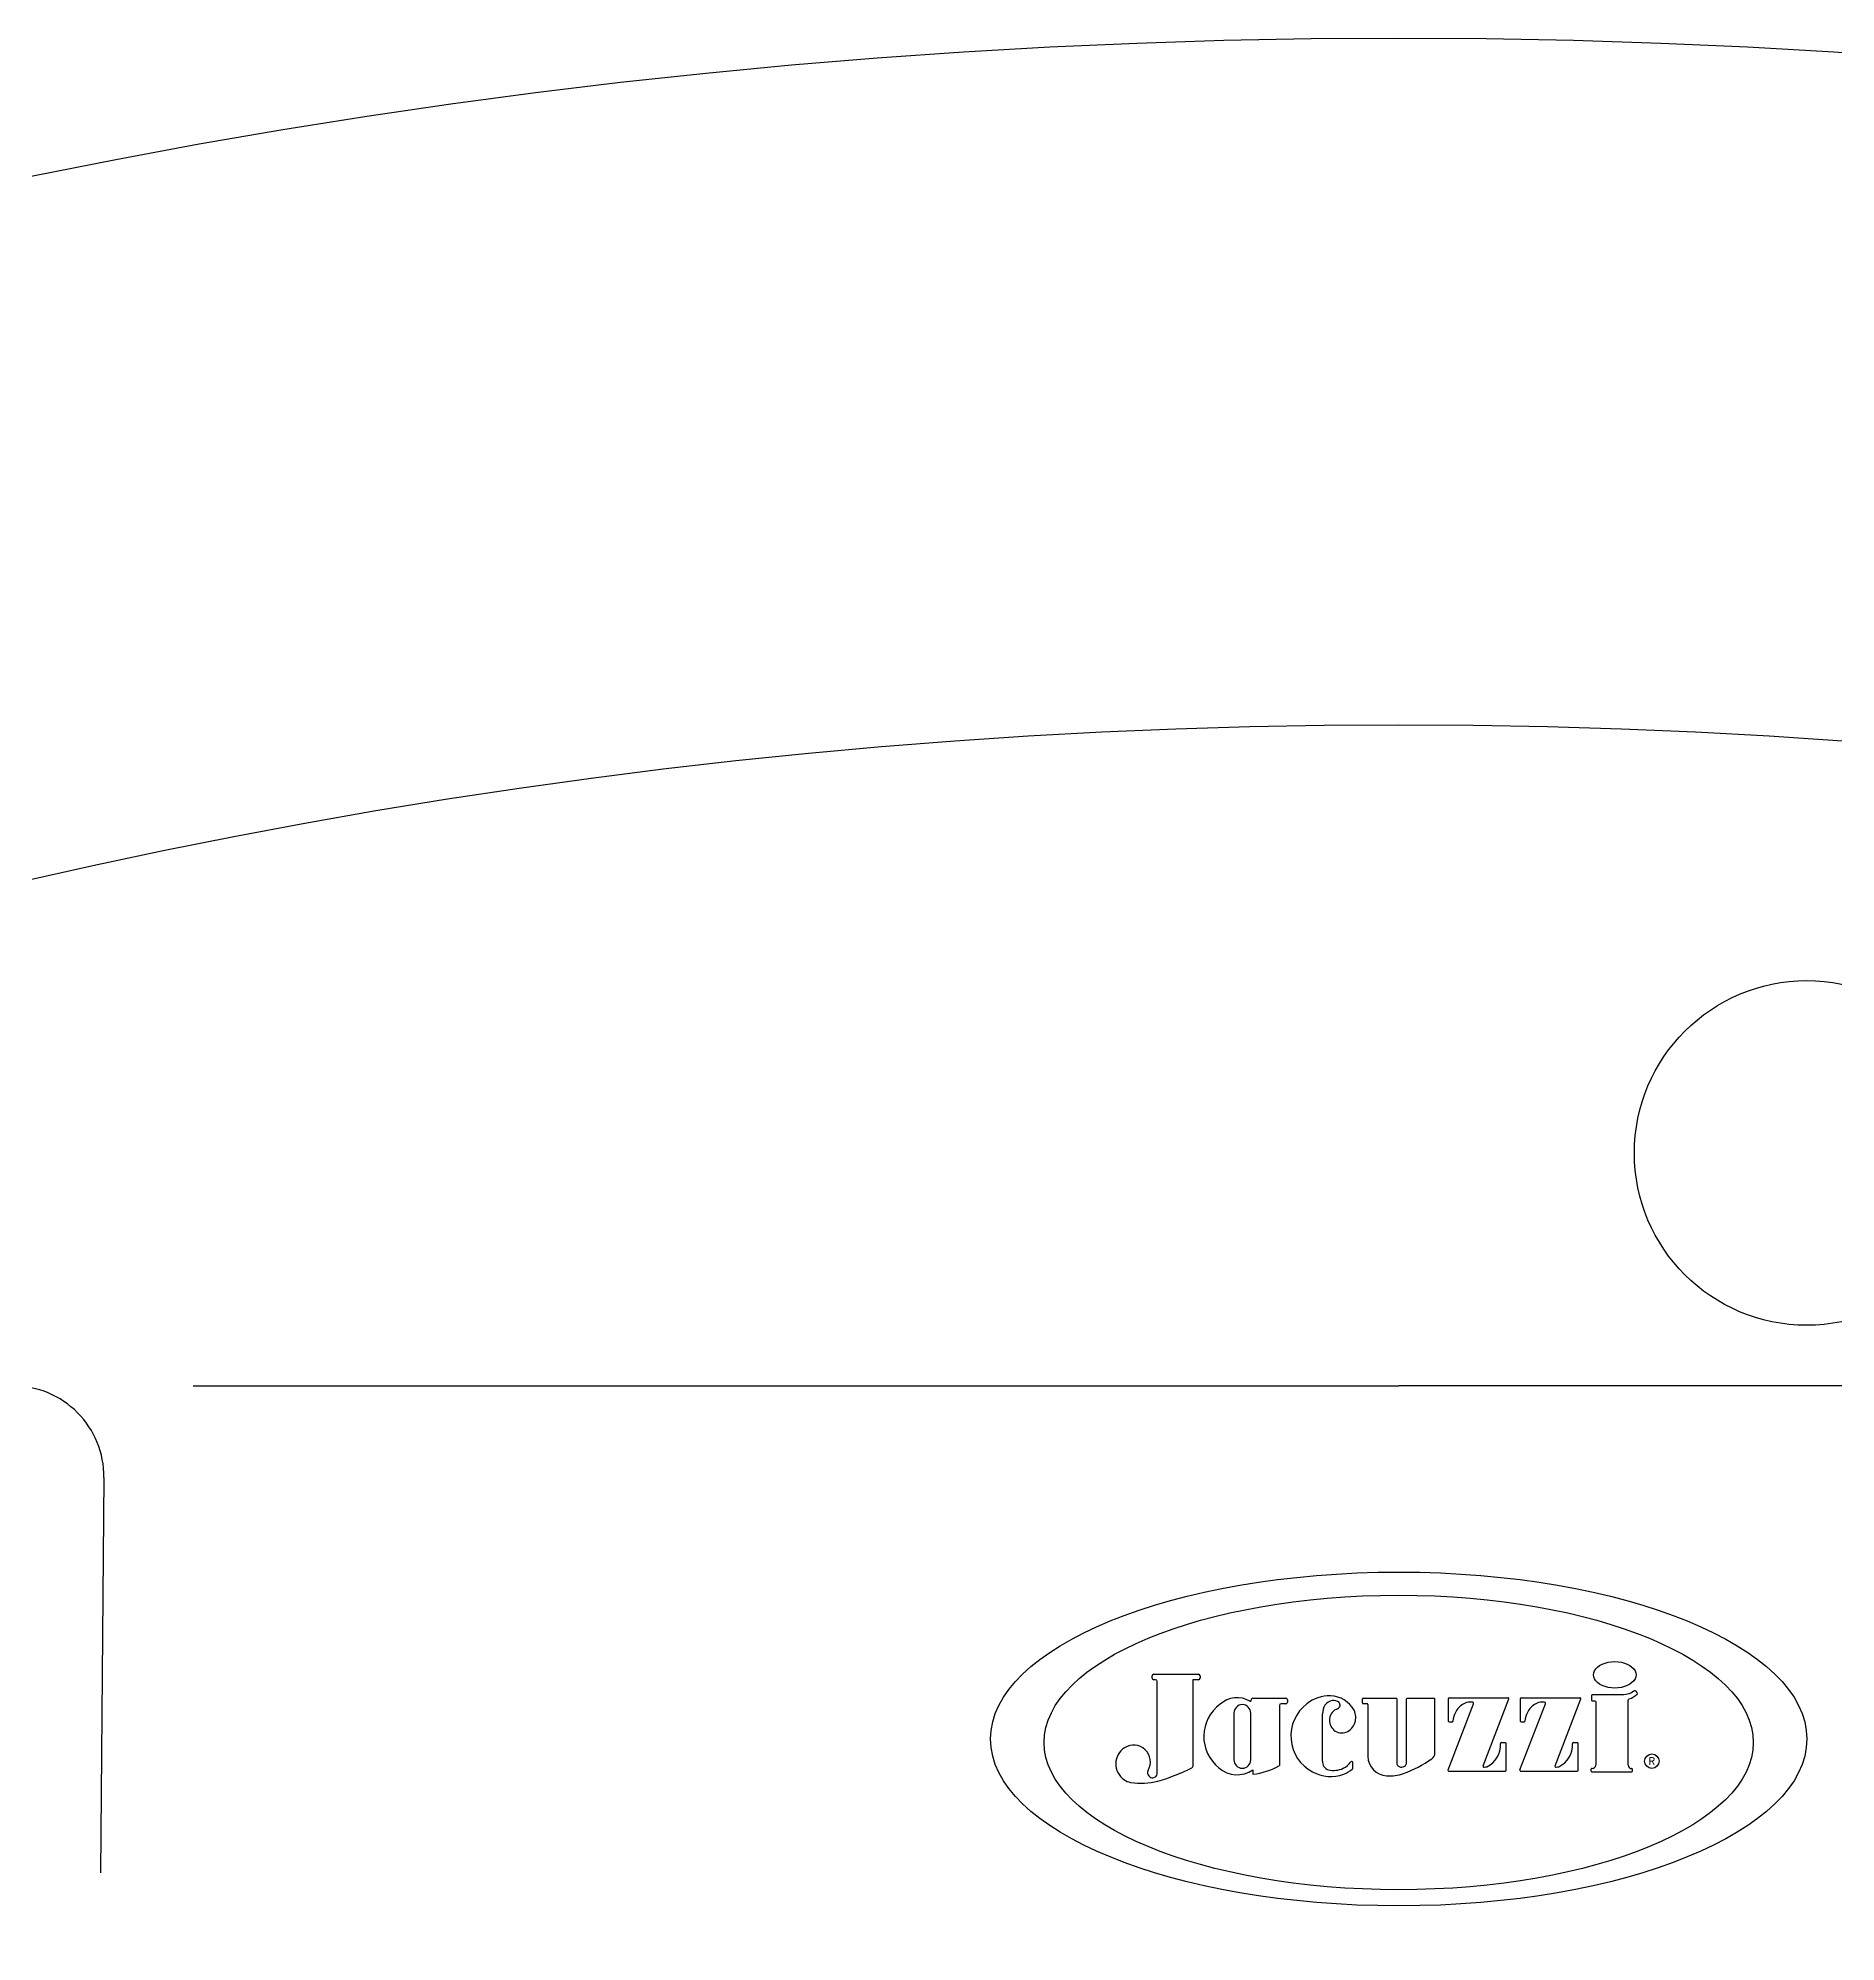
# Model space of a CAD drawing. Header units: millimetres. Extents: x -1272.84 to -1271.34, y 2198.98 to 2200.47.
# Drawn here: x -1272.2385 to -1272.0402, y 2200.2612 to 2200.4712 of the extents above; entities that cross this region are included whole.
import ezdxf
from ezdxf.enums import TextEntityAlignment as Align

# ---------------------------------------------------------------- set-up
doc = ezdxf.new("R2010")
doc.units = ezdxf.units.MM
doc.header["$LTSCALE"] = 10
doc.layers.add('jacuzzi', color=1, linetype='Continuous')
doc.styles.add('ROMANS', font='romans', dxfattribs={"height": 4})

msp = doc.modelspace()

# ---------------------------------------------------------------- linework, layer by layer
at = {"layer": 'jacuzzi'}
for p, q in [((-1272.221401483082, 2200.322537473339), (-1272.088406376098, 2200.322537473339)), ((-1271.952196220656, 2200.322537473339), (-1272.088406376098, 2200.322537473339)), ((-1272.231226199668, 2200.312450425909), (-1272.231605775969, 2200.268846391218)), ((-1272.115610859624, 2200.290316590759), (-1272.115610859624, 2200.290554566031)), ((-1272.115428161146, 2200.290737264509), (-1272.110495403491, 2200.290737264509)), ((-1272.115234329703, 2200.290133892281), (-1272.115428161146, 2200.290133892281)), ((-1272.115051631225, 2200.279776696216), (-1272.115051631225, 2200.289951193802)), ((-1272.110495403491, 2200.290133892281), (-1272.111130501573, 2200.290133892281)), ((-1272.111130501573, 2200.290133892281), (-1272.111130501573, 2200.280581209861)), ((-1272.110312705012, 2200.290554566031), (-1272.110312705012, 2200.290316590759)), ((-1272.104675608971, 2200.28785585765), (-1272.104675608971, 2200.287929246405)), ((-1272.104492910493, 2200.288111944883), (-1272.100870450832, 2200.288111944883)), ((-1272.101561528309, 2200.287301732124), (-1272.101561528309, 2200.280679443131)), ((-1272.100870450832, 2200.287484430603), (-1272.101378829831, 2200.287484430603)), ((-1272.100687752353, 2200.287929246405), (-1272.100687752353, 2200.287667129081)), ((-1272.092410215594, 2200.287598950537), (-1272.092410215594, 2200.288020595644)), ((-1272.092318866354, 2200.288111944883), (-1272.088701241868, 2200.288111944883)), ((-1272.092318866354, 2200.287507601298), (-1272.091898014818, 2200.287507601298)), ((-1272.091806665579, 2200.287416252059), (-1272.091806665579, 2200.281700102605)), ((-1272.087459984707, 2200.288111944883), (-1272.084506395012, 2200.288111944883)), ((-1272.082965155734, 2200.28021429681), (-1272.080159726197, 2200.287495927531)), ((-1272.082940247586, 2200.288052451333), (-1272.082940247586, 2200.285583633382)), ((-1272.082848898347, 2200.288143800572), (-1272.076349512181, 2200.288143800572)), ((-1272.079100478533, 2200.280658092383), (-1272.07626427062, 2200.288019609899)), ((-1272.075031432058, 2200.28021429681), (-1272.072226002521, 2200.287495927531)), ((-1272.075006523911, 2200.288052451333), (-1272.075006523911, 2200.285583633382)), ((-1272.074915174671, 2200.288143800572), (-1272.068415788505, 2200.288143800572)), ((-1272.071166754858, 2200.280658092383), (-1272.068330546944, 2200.288019609899)), ((-1272.096799250745, 2200.281172148656), (-1272.096799250745, 2200.286392495456)), ((-1272.082848898347, 2200.285492284143), (-1272.082512225205, 2200.285492284143)), ((-1272.074915174671, 2200.285492284143), (-1272.07457850153, 2200.285492284143)), ((-1272.077057995075, 2200.283215301436), (-1272.076643423907, 2200.283215301436)), ((-1272.076552074667, 2200.280095107711), (-1272.076552074667, 2200.283123952197)), ((-1272.0691242714, 2200.283215301436), (-1272.068709700231, 2200.283215301436)), ((-1272.068618350992, 2200.280095107711), (-1272.068618350992, 2200.283123952197)), ((-1272.093472641162, 2200.280399650972), (-1272.093472641162, 2200.281029276907)), ((-1272.104496403927, 2200.280188685191), (-1272.104496403927, 2200.279715294153)), ((-1272.082858968621, 2200.280059590011), (-1272.076643423907, 2200.280059590011)), ((-1272.074925244945, 2200.280059590011), (-1272.068709700231, 2200.280059590011)), ((-1272.067188305614, 2200.280076497242), (-1272.067188305614, 2200.280270380043)), ((-1272.067096956375, 2200.279985148003), (-1272.062707711962, 2200.279985148003)), ((-1272.062616362723, 2200.280076497242), (-1272.062616362723, 2200.280258373318))]:
    msp.add_line(p, q, dxfattribs=at)
msp.add_lwpolyline([(-1272.104729563317, 2200.281301101111), (-1272.104729563317, 2200.286468967226, 1.000000000000098), (-1272.106581346557, 2200.286468967226), (-1272.106581346557, 2200.281301101111, 0.999999999999902)], format="xyb", close=True, dxfattribs=at)
for points in [[(-1272.088609892629, 2200.288020595644), (-1272.088609892629, 2200.280872640665, 0.1354836439385169), (-1272.088584022442, 2200.280778919692, 0.5973092542928814), (-1272.087569457261, 2200.280824337314, 0.1127702397822963), (-1272.087551333947, 2200.280903670468), (-1272.087551333947, 2200.288020595644)], [(-1272.087875625954, 2200.279785904154, 0.06297410020895881), (-1272.08475674807, 2200.281435294416, 0.2578294972287946), (-1272.084415045773, 2200.282053895627), (-1272.084415045773, 2200.288020595644)], [(-1272.063571335056, 2200.288478789327), (-1272.067063519251, 2200.288478789327, 0.414213562373095), (-1272.06715486849, 2200.288387440088), (-1272.06715486849, 2200.287903218788, 0.4142135623730986), (-1272.067063519251, 2200.287811869549), (-1272.066760702849, 2200.287811869549, -0.4142135623730951), (-1272.06666935361, 2200.28772052031), (-1272.06666935361, 2200.280722870402)], [(-1272.063101876969, 2200.280714212639), (-1272.063101876969, 2200.287847141279, -0.3094083360235544), (-1272.062985335887, 2200.288017440817, 0.09070134790707648), (-1272.062103008368, 2200.288560151154, 0.3650174520151336), (-1272.062086763508, 2200.28867671953), (-1272.062191259331, 2200.288842833881, 0.4518071014289208), (-1272.062461936565, 2200.288886674417, -0.1780066821811962), (-1272.063630537773, 2200.288478789327)]]:
    msp.add_lwpolyline(points, format="xyb", dxfattribs=at)
at = {"layer": 'jacuzzi', "color": 3}
msp.add_circle((-1272.088406376098, 2199.723665272648), 0.7475, dxfattribs=at)
at = {"layer": 'jacuzzi'}
for centre, radius in [((-1272.043406376098, 2200.348226559316), 0.019), ((-1272.060483170591, 2200.281160132989), 0.0007949479954347561)]:
    msp.add_circle(centre, radius, dxfattribs=at)
for centre, radius, start, end in [((-1272.088406376098, 2199.723665272648), 0.6717391304347825, 278.7373648686237, 261.2626351313762), ((-1272.241225820798, 2200.312537473339), 0.01000000000000001, 359.5012486601477, 90), ((-1272.115428161146, 2200.290554566031), 0.0001826984784805118, 90, 180), ((-1272.115428161146, 2200.290316590759), 0.0001826984784805053, 180, 270), ((-1272.115234329703, 2200.289951193802), 0.0001826984784805053, 0, 90), ((-1272.110495403491, 2200.290554566031), 0.0001826984784805053, 0, 90), ((-1272.110495403491, 2200.290316590759), 0.0001826984784805118, 270, 0), ((-1272.105496187875, 2200.283880063656), 0.004409420715151748, 126.303304939337, 231.4856399492751), ((-1272.106225479524, 2200.285364281004), 0.002796696561532725, 59.92306240615979, 132.2760927217838), ((-1272.10476695821, 2200.28785585765), 9.134923924024141e-05, 231.4553082986656, 0), ((-1272.104492910493, 2200.287929246405), 0.0001826984784805053, 90, 180), ((-1272.101378829831, 2200.287301732124), 0.0001826984784805047, 90, 180), ((-1272.100870450832, 2200.287929246405), 0.0001826984784805047, 0, 90), ((-1272.100870450832, 2200.287667129081), 0.0001826984784805047, 270, 0), ((-1272.095840604619, 2200.283930197141), 0.004459979428215166, 127.1313435616636, 242.267117315348), ((-1272.09602893998, 2200.284388643873), 0.003982805675394098, 88.59961828559496, 128.952712535074), ((-1272.094832146002, 2200.286358585954), 0.001967396991845184, 150.437287723417, 179.0124171139513), ((-1272.095571113234, 2200.286703666703), 0.001156173536663148, 97.11199125637806, 147.2426257488307), ((-1272.096069455329, 2200.285210610808), 0.00316265485339976, 29.52719524067428, 87.5018600162468), ((-1272.095606505782, 2200.286881362045), 0.0009755516792824294, 50.78098227361458, 96.34141270116521), ((-1272.095290443205, 2200.28734582328), 0.0004187296653620524, 289.0295258540293, 44.08726041431679), ((-1272.092318866354, 2200.288020595644), 9.134923924025233e-05, 90, 180), ((-1272.092318866354, 2200.287598950537), 9.134923924025233e-05, 180, 270), ((-1272.091898014818, 2200.287416252059), 9.134923924025233e-05, 0, 90), ((-1272.088701241868, 2200.288020595644), 9.134923924025233e-05, 0, 90), ((-1272.087459984707, 2200.288020595644), 9.134923924025233e-05, 90, 180), ((-1272.084506395012, 2200.288020595644), 9.134923924025233e-05, 0, 90), ((-1272.082848898347, 2200.288052451333), 9.134923924025233e-05, 90, 180), ((-1272.079864869103, 2200.285354758354), 0.002565882047033874, 130.1573304289132, 175.0588259564305), ((-1272.080514774817, 2200.28607518762), 0.001596481007011882, 80.33744696344453, 129.0048283584996), ((-1272.08026591331, 2200.28753683876), 0.0001137955694048287, 338.92957835505, 80.33744696344453), ((-1272.076349512181, 2200.288052451333), 9.134923924025233e-05, 338.92957835505, 90), ((-1272.074915174671, 2200.288052451333), 9.134923924025233e-05, 90, 180), ((-1272.071931145428, 2200.285354758354), 0.002565882047033874, 130.1573304289132, 175.0588259564305), ((-1272.072581051141, 2200.28607518762), 0.001596481007011882, 80.33744696344453, 129.0048283584996), ((-1272.072332189634, 2200.28753683876), 0.0001137955694048287, 338.92957835505, 80.33744696344453), ((-1272.068415788505, 2200.288052451333), 9.134923924025233e-05, 338.92957835505, 90), ((-1272.094675162776, 2200.285654584421), 0.001381030259304552, 110.2833130008001, 290.7342983482169), ((-1272.094923665148, 2200.285989151543), 0.001785547021540705, 294.3935766645232, 25.90717899683705), ((-1272.082848898347, 2200.285583633382), 9.134923924025233e-05, 180, 270), ((-1272.082512225205, 2200.285583633382), 9.134923924025233e-05, 270, 355.0588259564306), ((-1272.074915174671, 2200.285583633382), 9.134923924025233e-05, 180, 270), ((-1272.07457850153, 2200.285583633382), 9.134923924025233e-05, 270, 355.0588259564306), ((-1272.07978534311, 2200.282921445025), 0.002619489854439711, 294.8275345948353, 3.777213623788032), ((-1272.077057995075, 2200.283101505866), 0.0001137955694048287, 90, 183.777213623788), ((-1272.076643423907, 2200.283123952197), 9.134923924025233e-05, 0, 90), ((-1272.071851619434, 2200.282921445025), 0.002619489854439711, 294.8275345948353, 3.777213623788032), ((-1272.0691242714, 2200.283101505866), 0.0001137955694048287, 90, 183.777213623788), ((-1272.068709700231, 2200.283123952197), 9.134923924025233e-05, 0, 90), ((-1272.117501412727, 2200.280857592169), 0.002113317944022534, 122.9803058188191, 234.8088524059831), ((-1272.117641477361, 2200.281088641505), 0.001843274724987093, 329.3881891837331, 123.2376042036073), ((-1272.095877059752, 2200.281076107005), 0.0009271786374805241, 174.0543608522084, 252.5388805213804), ((-1272.095474958541, 2200.282358601968), 0.002195667516170295, 295.2703570368893, 324.8583959849877), ((-1272.093586436731, 2200.281029276907), 0.0001137955694048287, 0, 144.8583959849877), ((-1272.089663285899, 2200.281700102605), 0.002143379679942496, 180, 267.9232434623862), ((-1272.117670033444, 2200.280618478642), 0.001820729110477259, 234.8088524059831, 260.1754031270361), ((-1272.116800191023, 2200.285641471772), 0.006918482128166856, 260.1754031270361, 285.4183320349355), ((-1272.115663340047, 2200.279918223904), 0.0004551822776193148, 149.388189183733, 195.7751637171254), ((-1272.115462373202, 2200.27997499771), 0.0006640145974105033, 195.7751637171254, 246.1282521394304), ((-1272.115546885705, 2200.27978403024), 0.0004551822776193148, 246.1282521394304, 297.2029294122968), ((-1272.115615671706, 2200.279917856491), 0.0006056514743799416, 297.2029294122968, 316.5289303705748), ((-1272.115611908765, 2200.279863989709), 0.0005670371032632814, 320.2199418947255, 351.1442863903884), ((-1272.120427441497, 2200.298603584298), 0.02037851332946335, 285.5604311880132, 296.844447309318), ((-1272.111313200052, 2200.280581209861), 0.0001826984784805441, 298.8231538849353, 0), ((-1272.106214349256, 2200.282713669478), 0.003053994400760351, 228.3998640006364, 304.2305336755836), ((-1272.105316551615, 2200.287160793442), 0.007490534152055513, 276.2859871829947, 300.0862084598867), ((-1272.095889653596, 2200.283743215313), 0.00427187435034904, 241.6823637922159, 289.3432640751617), ((-1272.095628596953, 2200.282798292556), 0.002659315105881114, 258.5771955158851, 294.2196671167613), ((-1272.096450138667, 2200.283948244599), 0.004673762401298302, 295.0030799084806, 308.9089468980019), ((-1272.093586436731, 2200.280399650972), 0.0001137955694048303, 309.1311632821458, 0), ((-1272.089306015605, 2200.283748084506), 0.004212468123414919, 264.073575174231, 289.8501266640896), ((-1272.082858968621, 2200.280173385581), 0.0001137955694048287, 158.92957835505, 270), ((-1272.07899429142, 2200.280617181153), 0.0001137955694048287, 158.92957835505, 274.0743202751997), ((-1272.079159153078, 2200.282931665443), 0.002434144012123438, 274.0743202751997, 281.2218050024821), ((-1272.076643423907, 2200.280150939251), 9.134923924025233e-05, 270, 0), ((-1272.074925244945, 2200.280173385581), 0.0001137955694048287, 158.92957835505, 270), ((-1272.071060567745, 2200.280617181153), 0.0001137955694048287, 158.92957835505, 274.0743202751997), ((-1272.071225429403, 2200.282931665443), 0.002434144012123438, 274.0743202751997, 281.2218050024821), ((-1272.068709700231, 2200.280150939251), 9.134923924025233e-05, 270, 0), ((-1272.067096956375, 2200.280270380043), 9.134923924025233e-05, 82.17236708801981, 180), ((-1272.067096956375, 2200.280076497242), 9.134923924025233e-05, 180, 270), ((-1272.067034750567, 2200.280722870402), 0.0003653969569610093, 262.1723670880198, 0), ((-1272.062736480012, 2200.280714212639), 0.0003653969569610093, 180, 273.6111512596654), ((-1272.062707711962, 2200.280258373318), 9.134923924025233e-05, 0, 93.61115125966539), ((-1272.062707711962, 2200.280076497242), 9.134923924025233e-05, 270, 0)]:
    msp.add_arc(centre, radius, start, end, dxfattribs=at)
msp.add_ellipse((-1272.088406376093, 2200.283607181148), major_axis=(-0.04501868630904937, 9.588640683751841e-13), ratio=0.4087758624868195, dxfattribs=at)
for centre, major_axis, ratio, start_param, end_param in [((-1272.088406376093, 2200.283226559318), (0.03911001909295919, 1.446372250520587e-13), 0.4152232476922575, 3.141592653580886, 9.424777960760473), ((-1272.064577532575, 2200.290681339481), (0.002351054240534722, 3.590075979628155e-14), 0.6218033983775644, 3.141592653565236, 9.424777960744823)]:
    msp.add_ellipse(centre, major_axis=major_axis, ratio=ratio, start_param=start_param, end_param=end_param, dxfattribs=at)

# ---------------------------------------------------------------- texts
at = {"layer": 'jacuzzi', "style": 'ROMANS'}
msp.add_text('R', height=0.0007965689860611747, dxfattribs=at).set_placement((-1272.060483170591, 2200.281160132989), align=Align.MIDDLE_CENTER)

doc.saveas('drawing.dxf')
